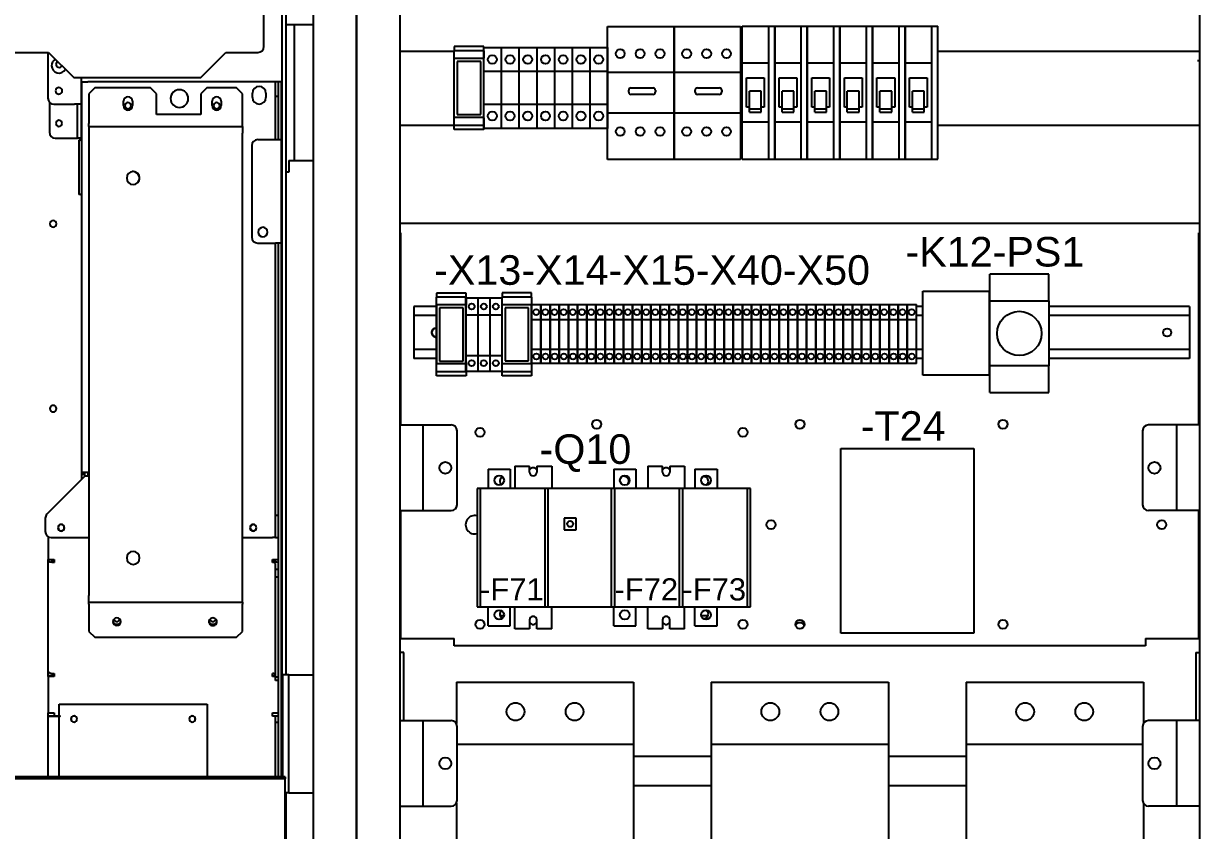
# Model space of a CAD drawing. Header units: inches. Extents: x 0 to 420, y 0 to 297.
# Drawn here: x 89.1 to 152.8, y 158.7 to 202.4 of the extents above; entities that cross this region are included whole.
import ezdxf
from ezdxf.enums import TextEntityAlignment as Align

# ---------------------------------------------------------------- set-up
doc = ezdxf.new("R2010")
doc.units = ezdxf.units.IN
doc.layers.add('Default', color=7, linetype='Continuous')
doc.layers.add('DV1_Default', color=7, linetype='Continuous')
doc.styles.add('SEACAD_arial_ttf', font='arial.ttf', dxfattribs={"height": 0.2})

# ---------------------------------------------------------------- blocks, each defined once
blk = doc.blocks.new('805315')
at = {"layer": 'Default', "color": 7, "linetype": 'Continuous', "ltscale": 25.4}
for p, q in [((116.618, 187.798), (115.018, 187.798)), ((115.018, 187.798), (115.018, 187.567)), ((115.018, 187.167), (115.018, 187.567)), ((116.618, 187.567), (115.018, 187.567)), ((116.618, 187.567), (116.618, 187.798)), ((116.618, 187.567), (116.618, 187.167)), ((115.018, 187.158), (115.018, 187.167)), ((115.018, 183.958), (115.018, 187.158)), ((116.618, 187.158), (115.018, 187.158)), ((115.178, 186.998), (115.178, 184.118)), ((116.458, 186.998), (115.178, 186.998)), ((116.458, 184.118), (116.458, 186.998)), ((116.618, 187.158), (116.618, 187.167)), ((116.618, 183.958), (116.618, 187.158)), ((115.178, 184.118), (116.458, 184.118)), ((115.018, 183.95), (115.018, 183.958)), ((116.618, 183.958), (115.018, 183.958)), ((115.018, 183.55), (115.018, 183.95)), ((115.018, 183.318), (115.018, 183.55)), ((115.018, 183.55), (116.618, 183.55)), ((116.618, 183.95), (116.618, 183.958)), ((116.618, 183.95), (116.618, 183.55)), ((116.618, 183.55), (116.618, 183.318)), ((116.618, 183.318), (115.018, 183.318))]:
    blk.add_line(p, q, dxfattribs=at)
blk = doc.blocks.new('809158')
at = {"layer": 'Default', "color": 7, "linetype": 'Continuous', "ltscale": 25.4}
for p, q in [((113.069, 187.79), (111.469, 187.79)), ((111.469, 187.79), (111.469, 187.559)), ((111.469, 187.159), (111.469, 187.559)), ((113.069, 187.559), (111.469, 187.559)), ((113.069, 187.559), (113.069, 187.79)), ((113.069, 187.559), (113.069, 187.159)), ((111.469, 187.15), (111.469, 187.159)), ((111.469, 183.95), (111.469, 187.15)), ((113.069, 187.15), (111.469, 187.15)), ((111.629, 186.99), (111.629, 184.11)), ((112.909, 186.99), (111.629, 186.99)), ((112.909, 184.11), (112.909, 186.99)), ((113.069, 187.15), (113.069, 187.159)), ((113.069, 183.95), (113.069, 187.15)), ((111.629, 184.11), (112.909, 184.11)), ((111.469, 183.942), (111.469, 183.95)), ((113.069, 183.95), (111.469, 183.95)), ((111.469, 183.542), (111.469, 183.942)), ((111.469, 183.31), (111.469, 183.542)), ((111.469, 183.542), (113.069, 183.542)), ((113.069, 183.942), (113.069, 183.95)), ((113.069, 183.942), (113.069, 183.542)), ((113.069, 183.542), (113.069, 183.31)), ((113.069, 183.31), (111.469, 183.31))]:
    blk.add_line(p, q, dxfattribs=at)
blk = doc.blocks.new('802437')
at = {"layer": 'Default', "color": 7, "linetype": 'Continuous', "ltscale": 25.4}
for p, q in [((114.023, 201.127), (112.423, 201.127)), ((112.423, 201.127), (112.423, 200.896)), ((112.423, 200.496), (112.423, 200.896)), ((114.023, 200.896), (112.423, 200.896)), ((114.023, 200.896), (114.023, 201.127)), ((114.023, 200.896), (114.023, 200.496)), ((112.423, 200.487), (112.423, 200.496)), ((112.423, 197.287), (112.423, 200.487)), ((114.023, 200.487), (112.423, 200.487)), ((112.583, 200.327), (112.583, 197.447)), ((113.863, 200.327), (112.583, 200.327)), ((113.863, 197.447), (113.863, 200.327)), ((114.023, 200.487), (114.023, 200.496)), ((114.023, 197.287), (114.023, 200.487)), ((112.583, 197.447), (113.863, 197.447)), ((112.423, 197.279), (112.423, 197.287)), ((114.023, 197.287), (112.423, 197.287)), ((112.423, 196.879), (112.423, 197.279)), ((112.423, 196.647), (112.423, 196.879)), ((112.423, 196.879), (114.023, 196.879)), ((114.023, 197.279), (114.023, 197.287)), ((114.023, 197.279), (114.023, 196.879)), ((114.023, 196.879), (114.023, 196.647)), ((114.023, 196.647), (112.423, 196.647))]:
    blk.add_line(p, q, dxfattribs=at)
blk = doc.blocks.new('SE')
at = {"layer": 'Default', "color": 7, "linetype": 'Continuous', "ltscale": 25.4}
for p, q in [((128.018, 202.242), (129.783, 202.242)), ((128.018, 200.242), (128.018, 202.242)), ((129.783, 202.242), (131.548, 202.242)), ((129.783, 200.242), (129.783, 202.242)), ((131.548, 202.242), (133.314, 202.242)), ((131.548, 200.242), (131.548, 202.242)), ((133.314, 202.242), (135.079, 202.242)), ((133.314, 200.242), (133.314, 202.242)), ((135.079, 202.242), (136.845, 202.242)), ((135.079, 200.242), (135.079, 202.242)), ((136.845, 202.242), (138.61, 202.242)), ((136.845, 200.242), (136.845, 202.242)), ((128.018, 197.042), (128.018, 200.242)), ((128.018, 200.242), (129.458, 200.242)), ((129.783, 197.042), (129.783, 200.242)), ((129.783, 200.242), (131.223, 200.242)), ((131.548, 197.042), (131.548, 200.242)), ((131.548, 200.242), (132.988, 200.242)), ((133.314, 197.042), (133.314, 200.242)), ((133.314, 200.242), (134.754, 200.242)), ((135.079, 197.042), (135.079, 200.242)), ((135.079, 200.242), (136.519, 200.242)), ((136.845, 197.042), (136.845, 200.242)), ((136.845, 200.242), (138.285, 200.242)), ((128.258, 197.842), (128.258, 199.442)), ((128.258, 199.442), (129.218, 199.442)), ((129.218, 199.442), (129.218, 197.842)), ((130.023, 197.842), (130.023, 199.442)), ((130.023, 199.442), (130.983, 199.442)), ((130.983, 199.442), (130.983, 197.842)), ((131.788, 197.842), (131.788, 199.442)), ((131.788, 199.442), (132.748, 199.442)), ((132.748, 199.442), (132.748, 197.842)), ((133.554, 197.842), (133.554, 199.442)), ((133.554, 199.442), (134.514, 199.442)), ((134.514, 199.442), (134.514, 197.842)), ((135.319, 197.842), (135.319, 199.442)), ((135.319, 199.442), (136.279, 199.442)), ((136.279, 199.442), (136.279, 197.842)), ((137.085, 197.842), (137.085, 199.442)), ((137.085, 199.442), (138.045, 199.442)), ((138.045, 199.442), (138.045, 197.842)), ((129.058, 198.711), (128.418, 198.711)), ((128.418, 197.745), (128.418, 198.711)), ((129.058, 197.576), (129.058, 198.711)), ((130.823, 198.711), (130.183, 198.711)), ((130.183, 197.745), (130.183, 198.711)), ((130.823, 197.576), (130.823, 198.711)), ((132.588, 198.711), (131.948, 198.711)), ((131.948, 197.745), (131.948, 198.711)), ((132.588, 197.576), (132.588, 198.711)), ((134.354, 198.711), (133.714, 198.711)), ((133.714, 197.745), (133.714, 198.711)), ((134.354, 197.576), (134.354, 198.711)), ((136.119, 198.711), (135.479, 198.711)), ((135.479, 197.745), (135.479, 198.711)), ((136.119, 197.576), (136.119, 198.711)), ((137.885, 198.711), (137.245, 198.711)), ((137.245, 197.745), (137.245, 198.711)), ((137.885, 197.576), (137.885, 198.711)), ((128.418, 197.842), (128.258, 197.842)), ((128.418, 197.576), (128.418, 197.745)), ((129.058, 197.745), (128.418, 197.745)), ((128.418, 197.576), (129.058, 197.576)), ((129.218, 197.842), (129.058, 197.842)), ((130.183, 197.842), (130.023, 197.842)), ((130.183, 197.576), (130.183, 197.745)), ((130.823, 197.745), (130.183, 197.745)), ((130.183, 197.576), (130.823, 197.576)), ((130.983, 197.842), (130.823, 197.842)), ((131.948, 197.842), (131.788, 197.842)), ((131.948, 197.576), (131.948, 197.745)), ((132.588, 197.745), (131.948, 197.745)), ((131.948, 197.576), (132.588, 197.576)), ((132.748, 197.842), (132.588, 197.842)), ((133.714, 197.842), (133.554, 197.842)), ((133.714, 197.576), (133.714, 197.745)), ((134.354, 197.745), (133.714, 197.745)), ((133.714, 197.576), (134.354, 197.576)), ((134.514, 197.842), (134.354, 197.842)), ((135.479, 197.842), (135.319, 197.842)), ((135.479, 197.576), (135.479, 197.745)), ((136.119, 197.745), (135.479, 197.745)), ((135.479, 197.576), (136.119, 197.576)), ((136.279, 197.842), (136.119, 197.842)), ((137.245, 197.842), (137.085, 197.842)), ((137.245, 197.576), (137.245, 197.745)), ((137.885, 197.745), (137.245, 197.745)), ((137.245, 197.576), (137.885, 197.576)), ((138.045, 197.842), (137.885, 197.842)), ((128.018, 195.042), (128.018, 197.042)), ((129.458, 197.042), (128.018, 197.042)), ((129.783, 195.042), (129.783, 197.042)), ((131.223, 197.042), (129.783, 197.042)), ((131.548, 195.042), (131.548, 197.042)), ((132.988, 197.042), (131.548, 197.042)), ((133.314, 195.042), (133.314, 197.042)), ((134.754, 197.042), (133.314, 197.042)), ((135.079, 195.042), (135.079, 197.042)), ((136.519, 197.042), (135.079, 197.042)), ((136.845, 195.042), (136.845, 197.042)), ((138.285, 197.042), (136.845, 197.042)), ((128.018, 195.042), (129.783, 195.042)), ((129.783, 195.042), (131.548, 195.042)), ((131.548, 195.042), (133.314, 195.042)), ((133.314, 195.042), (135.079, 195.042)), ((135.079, 195.042), (136.845, 195.042)), ((136.845, 195.042), (138.61, 195.042))]:
    blk.add_line(p, q, dxfattribs=at)
at = {"layer": 'DV1_Default', "color": 7, "linetype": 'Continuous', "ltscale": 25.4}
for p, q in [((107.145, 238.772), (107.145, 63.492)), ((107.145, 63.492), (107.145, 238.772)), ((107.145, 63.492), (107.145, 238.772)), ((107.145, 238.772), (107.145, 63.492)), ((104.785, 232.692), (104.785, 69.572)), ((109.505, 69.572), (109.505, 232.692)), ((152.785, 232.692), (152.785, 69.572)), ((103.105, 161.612), (103.105, 209.932)), ((103.305, 208.732), (103.305, 202.332)), ((102.121, 201.132), (102.121, 206.412)), ((103.305, 202.332), (103.945, 202.332)), ((103.305, 202.332), (103.305, 167.132)), ((103.785, 194.972), (103.785, 202.332)), ((103.945, 202.332), (104.785, 202.332)), ((120.73, 202.218), (124.33, 202.218)), ((120.73, 195.018), (120.73, 202.218)), ((124.33, 202.218), (124.33, 195.018)), ((124.33, 202.218), (127.93, 202.218)), ((124.33, 195.018), (124.33, 202.218)), ((127.93, 202.218), (127.93, 195.018)), ((129.458, 195.042), (129.458, 202.242)), ((129.783, 202.242), (129.783, 195.042)), ((131.223, 195.042), (131.223, 202.242)), ((131.548, 202.242), (131.548, 195.042)), ((132.988, 195.042), (132.988, 202.242)), ((133.314, 202.242), (133.314, 195.042)), ((134.754, 195.042), (134.754, 202.242)), ((135.079, 202.242), (135.079, 195.042)), ((136.519, 195.042), (136.519, 202.242)), ((136.845, 202.242), (136.845, 195.042)), ((138.285, 195.042), (138.285, 202.242)), ((138.61, 195.042), (138.61, 202.242)), ((83.985, 200.812), (90.465, 200.812)), ((90.425, 200.812), (90.425, 198.332)), ((90.465, 200.812), (91.825, 199.452)), ((98.705, 199.452), (100.065, 200.812)), ((100.065, 200.812), (101.801, 200.812)), ((109.445, 200.878), (112.377, 200.878)), ((114.015, 201.088), (114.975, 201.088)), ((114.015, 201.088), (114.015, 196.688)), ((114.975, 201.088), (114.975, 196.688)), ((114.975, 201.088), (115.935, 201.088)), ((114.975, 201.088), (114.975, 196.688)), ((115.935, 201.088), (115.935, 196.688)), ((115.935, 201.088), (116.895, 201.088)), ((115.935, 201.088), (115.935, 196.688)), ((116.895, 201.088), (116.895, 196.688)), ((116.895, 201.088), (117.855, 201.088)), ((116.895, 201.088), (116.895, 196.688)), ((117.855, 201.088), (117.855, 196.688)), ((117.855, 201.088), (118.815, 201.088)), ((117.855, 201.088), (117.855, 196.688)), ((118.815, 201.088), (118.815, 196.688)), ((118.815, 201.088), (119.775, 201.088)), ((118.815, 201.088), (118.815, 196.688)), ((119.775, 201.088), (119.775, 196.688)), ((119.775, 201.088), (120.735, 201.088)), ((119.775, 201.088), (119.775, 196.688)), ((120.735, 201.088), (120.735, 196.688)), ((138.61, 200.878), (152.725, 200.878)), ((152.725, 200.358), (152.685, 200.358)), ((91.825, 199.452), (98.705, 199.452)), ((92.225, 199.452), (92.225, 198.012)), ((114.015, 199.794), (114.975, 199.794)), ((114.975, 199.794), (115.935, 199.794)), ((115.935, 199.794), (116.895, 199.794)), ((116.895, 199.794), (117.855, 199.794)), ((117.855, 199.794), (118.815, 199.794)), ((118.815, 199.794), (119.775, 199.794)), ((119.775, 199.794), (120.735, 199.794)), ((120.73, 199.753), (124.33, 199.753)), ((124.33, 199.753), (127.93, 199.753)), ((92.265, 178.076), (92.265, 199.229)), ((92.265, 199.229), (92.585, 199.229)), ((102.585, 199.229), (92.585, 199.229)), ((92.961, 198.893), (92.641, 198.573)), ((95.985, 198.893), (92.961, 198.893)), ((96.305, 198.573), (95.985, 198.893)), ((99.025, 198.893), (98.705, 198.573)), ((100.641, 198.893), (99.025, 198.893)), ((100.961, 198.573), (100.641, 198.893)), ((102.745, 199.229), (102.585, 199.229)), ((102.745, 198.429), (102.745, 199.229)), ((102.905, 199.229), (102.745, 199.229)), ((102.905, 199.229), (102.905, 199.229)), ((102.905, 196.092), (102.905, 199.229)), ((103.065, 199.229), (102.905, 199.229)), ((103.065, 199.229), (103.065, 196.092)), ((121.875, 198.666), (121.875, 198.771)), ((121.995, 198.891), (123.196, 198.891)), ((123.319, 198.768), (123.319, 198.68)), ((125.475, 198.666), (125.475, 198.771)), ((125.595, 198.891), (126.796, 198.891)), ((126.919, 198.768), (126.919, 198.68)), ((90.505, 198.12), (90.505, 196.492)), ((92.641, 198.573), (92.641, 196.965)), ((94.521, 197.933), (94.521, 198.173)), ((95.001, 198.173), (95.001, 197.933)), ((96.305, 197.453), (96.305, 198.573)), ((98.705, 198.573), (98.705, 197.453)), ((99.321, 197.933), (99.321, 198.173)), ((99.801, 198.173), (99.801, 197.933)), ((100.961, 196.965), (100.961, 198.573)), ((101.497, 198.38), (101.497, 198.604)), ((102.233, 198.604), (102.233, 198.38)), ((102.745, 196.092), (102.745, 198.429)), ((102.905, 198.429), (102.745, 198.429)), ((123.175, 198.536), (122.005, 198.536)), ((126.775, 198.536), (125.605, 198.536)), ((90.745, 198.012), (91.865, 198.012)), ((92.225, 198.012), (91.865, 198.012)), ((92.025, 196.172), (92.025, 198.012)), ((92.225, 198.012), (92.225, 196.172)), ((98.705, 197.453), (96.305, 197.453)), ((114.015, 198.019), (114.975, 198.019)), ((114.975, 198.019), (115.935, 198.019)), ((115.935, 198.019), (116.895, 198.019)), ((116.895, 198.019), (117.855, 198.019)), ((117.855, 198.019), (118.815, 198.019)), ((118.815, 198.019), (119.775, 198.019)), ((119.775, 198.019), (120.735, 198.019)), ((120.73, 197.535), (124.33, 197.535)), ((124.33, 197.535), (127.93, 197.535)), ((92.641, 196.805), (92.641, 196.965)), ((92.641, 196.805), (100.961, 196.805)), ((92.641, 196.805), (92.641, 196.445)), ((100.961, 196.805), (100.961, 196.965)), ((100.961, 196.805), (100.961, 196.445)), ((109.445, 196.878), (112.377, 196.878)), ((138.61, 196.878), (152.725, 196.878)), ((90.825, 196.172), (91.865, 196.172)), ((91.865, 196.172), (92.025, 196.172)), ((92.225, 196.172), (92.025, 196.172)), ((92.641, 196.445), (92.641, 171.413)), ((100.961, 171.413), (100.961, 196.445)), ((114.975, 196.688), (114.015, 196.688)), ((115.935, 196.688), (114.975, 196.688)), ((116.895, 196.688), (115.935, 196.688)), ((117.855, 196.688), (116.895, 196.688)), ((118.815, 196.688), (117.855, 196.688)), ((119.775, 196.688), (118.815, 196.688)), ((120.735, 196.688), (119.775, 196.688)), ((92.199, 196.058), (92.105, 196.058)), ((92.105, 196.058), (92.105, 193.132)), ((92.199, 196.058), (92.218, 196.058)), ((92.218, 196.058), (92.265, 196.058)), ((101.465, 195.772), (101.465, 190.812)), ((101.785, 196.092), (102.745, 196.092)), ((102.745, 196.092), (103.065, 196.092)), ((103.065, 196.092), (103.065, 190.492)), ((103.465, 194.972), (103.785, 194.972)), ((103.465, 194.972), (103.465, 194.332)), ((103.785, 194.972), (103.972, 194.972)), ((103.972, 194.972), (104.157, 194.972)), ((104.157, 194.972), (104.61, 194.972)), ((104.61, 194.972), (104.785, 194.972)), ((124.33, 195.018), (120.73, 195.018)), ((127.93, 195.018), (124.33, 195.018)), ((103.465, 194.332), (103.305, 194.332)), ((92.199, 193.132), (92.105, 193.132)), ((92.199, 193.132), (92.218, 193.132)), ((92.218, 193.132), (92.265, 193.132)), ((92.265, 178.076), (92.265, 193.132)), ((109.505, 191.572), (152.785, 191.572)), ((109.545, 180.652), (109.545, 191.052)), ((152.745, 180.652), (152.745, 191.052)), ((101.785, 190.492), (102.745, 190.492)), ((102.745, 175.756), (102.745, 190.492)), ((103.065, 190.492), (102.745, 190.492)), ((102.905, 161.612), (102.905, 190.492)), ((103.065, 190.492), (103.065, 161.612)), ((144.628, 188.803), (141.428, 188.803)), ((141.428, 182.403), (141.428, 188.803)), ((144.628, 187.363), (144.628, 188.803)), ((137.799, 187.899), (141.399, 187.899)), ((137.799, 183.339), (137.799, 187.899)), ((141.399, 187.899), (141.399, 183.339)), ((113.042, 187.539), (113.698, 187.539)), ((113.042, 187.539), (113.042, 183.539)), ((113.698, 187.539), (113.698, 183.539)), ((113.698, 187.539), (114.354, 187.539)), ((113.698, 187.539), (113.698, 183.539)), ((114.354, 187.539), (114.354, 183.539)), ((114.354, 187.539), (115.01, 187.539)), ((114.354, 187.539), (114.354, 183.539)), ((141.428, 187.363), (144.628, 187.363)), ((144.628, 187.363), (144.628, 183.843)), ((111.423, 187.054), (110.244, 187.054)), ((110.244, 187.054), (110.244, 186.734)), ((110.244, 186.734), (110.244, 186.574)), ((111.473, 187.178), (111.473, 183.978)), ((113.042, 186.617), (113.698, 186.617)), ((113.698, 186.617), (114.354, 186.617)), ((114.354, 186.617), (115.01, 186.617)), ((116.628, 187.178), (117.124, 187.178)), ((116.628, 183.978), (116.628, 187.178)), ((117.124, 187.178), (117.124, 183.978)), ((117.124, 187.178), (117.62, 187.178)), ((117.124, 183.978), (117.124, 187.178)), ((117.62, 187.178), (117.62, 183.978)), ((117.62, 187.178), (118.116, 187.178)), ((117.62, 183.978), (117.62, 187.178)), ((118.116, 187.178), (118.116, 183.978)), ((118.116, 187.178), (118.612, 187.178)), ((118.116, 183.978), (118.116, 187.178)), ((118.612, 187.178), (118.612, 183.978)), ((118.612, 187.178), (119.108, 187.178)), ((118.612, 183.978), (118.612, 187.178)), ((119.108, 187.178), (119.108, 183.978)), ((119.108, 187.178), (119.604, 187.178)), ((119.108, 183.978), (119.108, 187.178)), ((119.604, 187.178), (119.604, 183.978)), ((119.604, 187.178), (120.1, 187.178)), ((119.604, 183.978), (119.604, 187.178)), ((120.1, 187.178), (120.1, 183.978)), ((120.1, 187.178), (120.596, 187.178)), ((120.1, 183.978), (120.1, 187.178)), ((120.596, 187.178), (120.596, 183.978)), ((120.596, 187.178), (121.092, 187.178)), ((120.596, 183.978), (120.596, 187.178)), ((121.092, 187.178), (121.092, 183.978)), ((121.092, 187.178), (121.588, 187.178)), ((121.092, 183.978), (121.092, 187.178)), ((121.588, 187.178), (121.588, 183.978)), ((121.588, 187.178), (122.084, 187.178)), ((121.588, 183.978), (121.588, 187.178)), ((122.084, 187.178), (122.084, 183.978)), ((122.084, 187.178), (122.58, 187.178)), ((122.084, 183.978), (122.084, 187.178)), ((122.58, 187.178), (122.58, 183.978)), ((122.58, 187.178), (123.076, 187.178)), ((122.58, 183.978), (122.58, 187.178)), ((123.076, 187.178), (123.076, 183.978)), ((123.076, 187.178), (123.572, 187.178)), ((123.076, 183.978), (123.076, 187.178)), ((123.572, 187.178), (123.572, 183.978)), ((123.572, 187.178), (124.068, 187.178)), ((123.572, 183.978), (123.572, 187.178)), ((124.068, 187.178), (124.068, 183.978)), ((124.068, 187.178), (124.564, 187.178)), ((124.068, 183.978), (124.068, 187.178)), ((124.564, 187.178), (124.564, 183.978)), ((124.564, 187.178), (125.06, 187.178)), ((124.564, 183.978), (124.564, 187.178)), ((125.06, 187.178), (125.06, 183.978)), ((125.06, 187.178), (125.556, 187.178)), ((125.06, 183.978), (125.06, 187.178)), ((125.556, 187.178), (125.556, 183.978)), ((125.556, 187.178), (126.052, 187.178)), ((125.556, 183.978), (125.556, 187.178)), ((126.052, 187.178), (126.052, 183.978)), ((126.052, 187.178), (126.548, 187.178)), ((126.052, 183.978), (126.052, 187.178)), ((126.548, 187.178), (126.548, 183.978)), ((126.548, 187.178), (127.044, 187.178)), ((126.548, 183.978), (126.548, 187.178)), ((127.044, 187.178), (127.044, 183.978)), ((127.044, 187.178), (127.54, 187.178)), ((127.044, 183.978), (127.044, 187.178)), ((127.54, 187.178), (127.54, 183.978)), ((127.54, 187.178), (128.036, 187.178)), ((127.54, 183.978), (127.54, 187.178)), ((128.036, 187.178), (128.036, 183.978)), ((128.036, 187.178), (128.532, 187.178)), ((128.036, 183.978), (128.036, 187.178)), ((128.532, 187.178), (128.532, 183.978)), ((128.532, 187.178), (129.028, 187.178)), ((128.532, 183.978), (128.532, 187.178)), ((129.028, 187.178), (129.028, 183.978)), ((129.028, 187.178), (129.524, 187.178)), ((129.028, 183.978), (129.028, 187.178)), ((129.524, 187.178), (129.524, 183.978)), ((129.524, 187.178), (130.02, 187.178)), ((129.524, 183.978), (129.524, 187.178)), ((130.02, 187.178), (130.02, 183.978)), ((130.02, 187.178), (130.516, 187.178)), ((130.02, 183.978), (130.02, 187.178)), ((130.516, 187.178), (130.516, 183.978)), ((130.516, 187.178), (131.012, 187.178)), ((130.516, 183.978), (130.516, 187.178)), ((131.012, 187.178), (131.012, 183.978)), ((131.012, 187.178), (131.508, 187.178)), ((131.012, 183.978), (131.012, 187.178)), ((131.508, 187.178), (131.508, 183.978)), ((131.508, 187.178), (132.004, 187.178)), ((131.508, 183.978), (131.508, 187.178)), ((132.004, 187.178), (132.004, 183.978)), ((132.004, 187.178), (132.5, 187.178)), ((132.004, 183.978), (132.004, 187.178)), ((132.5, 187.178), (132.5, 183.978)), ((132.5, 187.178), (132.996, 187.178)), ((132.5, 183.978), (132.5, 187.178)), ((132.996, 187.178), (132.996, 183.978)), ((132.996, 187.178), (133.492, 187.178)), ((132.996, 183.978), (132.996, 187.178)), ((133.492, 187.178), (133.492, 183.978)), ((133.492, 187.178), (133.988, 187.178)), ((133.492, 183.978), (133.492, 187.178)), ((133.988, 187.178), (133.988, 183.978)), ((133.988, 187.178), (134.484, 187.178)), ((133.988, 183.978), (133.988, 187.178)), ((134.484, 187.178), (134.484, 183.978)), ((134.484, 187.178), (134.98, 187.178)), ((134.484, 183.978), (134.484, 187.178)), ((134.98, 187.178), (134.98, 183.978)), ((134.98, 187.178), (135.476, 187.178)), ((134.98, 183.978), (134.98, 187.178)), ((135.476, 187.178), (135.476, 183.978)), ((135.476, 187.178), (135.972, 187.178)), ((135.476, 183.978), (135.476, 187.178)), ((135.972, 187.178), (135.972, 183.978)), ((135.972, 187.178), (136.468, 187.178)), ((135.972, 183.978), (135.972, 187.178)), ((136.468, 187.178), (136.468, 183.978)), ((136.468, 187.178), (136.468, 183.978)), ((136.468, 187.178), (136.964, 187.178)), ((136.468, 183.978), (136.468, 187.178)), ((136.964, 187.178), (136.964, 183.978)), ((136.964, 187.178), (137.46, 187.178)), ((136.964, 183.978), (136.964, 187.178)), ((137.46, 183.978), (137.46, 187.178)), ((137.803, 187.054), (137.46, 187.054)), ((152.237, 187.054), (144.628, 187.054)), ((152.237, 187.054), (152.237, 186.734)), ((152.237, 186.734), (152.237, 186.574)), ((111.423, 186.574), (110.244, 186.574)), ((110.244, 186.574), (110.244, 186.494)), ((110.244, 186.494), (110.244, 184.814)), ((116.628, 186.36), (117.124, 186.36)), ((117.124, 186.36), (117.62, 186.36)), ((117.62, 186.36), (118.116, 186.36)), ((118.116, 186.36), (118.612, 186.36)), ((118.612, 186.36), (119.108, 186.36)), ((119.108, 186.36), (119.604, 186.36)), ((119.604, 186.36), (120.1, 186.36)), ((120.1, 186.36), (120.596, 186.36)), ((120.596, 186.36), (121.092, 186.36)), ((121.092, 186.36), (121.588, 186.36)), ((121.588, 186.36), (122.084, 186.36)), ((122.084, 186.36), (122.58, 186.36)), ((122.58, 186.36), (123.076, 186.36)), ((123.076, 186.36), (123.572, 186.36)), ((123.572, 186.36), (124.068, 186.36)), ((124.068, 186.36), (124.564, 186.36)), ((124.564, 186.36), (125.06, 186.36)), ((125.06, 186.36), (125.556, 186.36)), ((125.556, 186.36), (126.052, 186.36)), ((126.052, 186.36), (126.548, 186.36)), ((126.548, 186.36), (127.044, 186.36)), ((127.044, 186.36), (127.54, 186.36)), ((127.54, 186.36), (128.036, 186.36)), ((128.036, 186.36), (128.532, 186.36)), ((128.532, 186.36), (129.028, 186.36)), ((129.028, 186.36), (129.524, 186.36)), ((129.524, 186.36), (130.02, 186.36)), ((130.02, 186.36), (130.516, 186.36)), ((130.516, 186.36), (131.012, 186.36)), ((131.012, 186.36), (131.508, 186.36)), ((131.508, 186.36), (132.004, 186.36)), ((132.004, 186.36), (132.5, 186.36)), ((132.5, 186.36), (132.996, 186.36)), ((132.996, 186.36), (133.492, 186.36)), ((133.492, 186.36), (133.988, 186.36)), ((133.988, 186.36), (134.484, 186.36)), ((134.484, 186.36), (134.98, 186.36)), ((134.98, 186.36), (135.476, 186.36)), ((135.476, 186.36), (135.972, 186.36)), ((135.972, 186.36), (136.468, 186.36)), ((136.468, 186.36), (136.964, 186.36)), ((136.964, 186.36), (137.46, 186.36)), ((137.803, 186.574), (137.46, 186.574)), ((152.237, 186.574), (144.628, 186.574)), ((152.237, 186.574), (152.237, 186.494)), ((152.237, 186.494), (152.237, 184.814)), ((110.244, 184.814), (110.244, 184.734)), ((110.244, 184.734), (110.244, 184.574)), ((111.423, 184.734), (110.244, 184.734)), ((116.628, 184.745), (117.124, 184.745)), ((117.124, 184.745), (117.62, 184.745)), ((117.62, 184.745), (118.116, 184.745)), ((118.116, 184.745), (118.612, 184.745)), ((118.612, 184.745), (119.108, 184.745)), ((119.108, 184.745), (119.604, 184.745)), ((119.604, 184.745), (120.1, 184.745)), ((120.1, 184.745), (120.596, 184.745)), ((120.596, 184.745), (121.092, 184.745)), ((121.092, 184.745), (121.588, 184.745)), ((121.588, 184.745), (122.084, 184.745)), ((122.084, 184.745), (122.58, 184.745)), ((122.58, 184.745), (123.076, 184.745)), ((123.076, 184.745), (123.572, 184.745)), ((123.572, 184.745), (124.068, 184.745)), ((124.068, 184.745), (124.564, 184.745)), ((124.564, 184.745), (125.06, 184.745)), ((125.06, 184.745), (125.556, 184.745)), ((125.556, 184.745), (126.052, 184.745)), ((126.052, 184.745), (126.548, 184.745)), ((126.548, 184.745), (127.044, 184.745)), ((127.044, 184.745), (127.54, 184.745)), ((127.54, 184.745), (128.036, 184.745)), ((128.036, 184.745), (128.532, 184.745)), ((128.532, 184.745), (129.028, 184.745)), ((129.028, 184.745), (129.524, 184.745)), ((129.524, 184.745), (130.02, 184.745)), ((130.02, 184.745), (130.516, 184.745)), ((130.516, 184.745), (131.012, 184.745)), ((131.012, 184.745), (131.508, 184.745)), ((131.508, 184.745), (132.004, 184.745)), ((132.004, 184.745), (132.5, 184.745)), ((132.5, 184.745), (132.996, 184.745)), ((132.996, 184.745), (133.492, 184.745)), ((133.492, 184.745), (133.988, 184.745)), ((133.988, 184.745), (134.484, 184.745)), ((134.484, 184.745), (134.98, 184.745)), ((134.98, 184.745), (135.476, 184.745)), ((135.476, 184.745), (135.972, 184.745)), ((135.972, 184.745), (136.468, 184.745)), ((136.468, 184.745), (136.964, 184.745)), ((136.964, 184.745), (137.46, 184.745)), ((137.803, 184.734), (137.46, 184.734)), ((152.237, 184.734), (144.628, 184.734)), ((152.237, 184.814), (152.237, 184.734)), ((152.237, 184.734), (152.237, 184.574)), ((110.244, 184.574), (110.244, 184.254)), ((111.423, 184.254), (110.244, 184.254)), ((113.042, 184.408), (113.698, 184.408)), ((113.698, 184.408), (114.354, 184.408)), ((114.354, 184.408), (115.01, 184.408)), ((137.803, 184.254), (137.46, 184.254)), ((152.237, 184.254), (144.628, 184.254)), ((152.237, 184.574), (152.237, 184.254)), ((113.698, 183.539), (113.042, 183.539)), ((114.354, 183.539), (113.698, 183.539)), ((115.01, 183.539), (114.354, 183.539)), ((117.124, 183.978), (116.628, 183.978)), ((117.62, 183.978), (117.124, 183.978)), ((118.116, 183.978), (117.62, 183.978)), ((118.612, 183.978), (118.116, 183.978)), ((119.108, 183.978), (118.612, 183.978)), ((119.604, 183.978), (119.108, 183.978)), ((120.1, 183.978), (119.604, 183.978)), ((120.596, 183.978), (120.1, 183.978)), ((121.092, 183.978), (120.596, 183.978)), ((121.588, 183.978), (121.092, 183.978)), ((122.084, 183.978), (121.588, 183.978)), ((122.58, 183.978), (122.084, 183.978)), ((123.076, 183.978), (122.58, 183.978)), ((123.572, 183.978), (123.076, 183.978)), ((124.068, 183.978), (123.572, 183.978)), ((124.564, 183.978), (124.068, 183.978)), ((125.06, 183.978), (124.564, 183.978)), ((125.556, 183.978), (125.06, 183.978)), ((126.052, 183.978), (125.556, 183.978)), ((126.548, 183.978), (126.052, 183.978)), ((127.044, 183.978), (126.548, 183.978)), ((127.54, 183.978), (127.044, 183.978)), ((128.036, 183.978), (127.54, 183.978)), ((128.532, 183.978), (128.036, 183.978)), ((129.028, 183.978), (128.532, 183.978)), ((129.524, 183.978), (129.028, 183.978)), ((130.02, 183.978), (129.524, 183.978)), ((130.516, 183.978), (130.02, 183.978)), ((131.012, 183.978), (130.516, 183.978)), ((131.508, 183.978), (131.012, 183.978)), ((132.004, 183.978), (131.508, 183.978)), ((132.5, 183.978), (132.004, 183.978)), ((132.996, 183.978), (132.5, 183.978)), ((133.492, 183.978), (132.996, 183.978)), ((133.988, 183.978), (133.492, 183.978)), ((134.484, 183.978), (133.988, 183.978)), ((134.98, 183.978), (134.484, 183.978)), ((135.476, 183.978), (134.98, 183.978)), ((135.972, 183.978), (135.476, 183.978)), ((136.468, 183.978), (135.972, 183.978)), ((136.964, 183.978), (136.468, 183.978)), ((137.46, 183.978), (136.964, 183.978)), ((144.628, 183.843), (141.428, 183.843)), ((144.628, 182.403), (144.628, 183.843)), ((141.399, 183.339), (137.799, 183.339)), ((141.428, 182.403), (144.628, 182.403)), ((109.505, 180.652), (110.585, 180.652)), ((110.585, 180.652), (110.745, 180.652)), ((110.745, 180.652), (111.065, 180.652)), ((110.745, 176.012), (110.745, 180.652)), ((111.065, 180.652), (112.265, 180.652)), ((112.585, 176.332), (112.585, 180.332)), ((149.705, 180.332), (149.705, 176.332)), ((151.225, 180.652), (150.025, 180.652)), ((151.545, 180.652), (151.225, 180.652)), ((151.705, 180.652), (151.545, 180.652)), ((151.545, 180.652), (151.545, 176.012)), ((152.785, 180.652), (151.705, 180.652)), ((133.365, 179.383), (140.565, 179.383)), ((133.365, 169.383), (133.365, 179.383)), ((140.565, 179.383), (140.565, 169.383)), ((115.705, 178.412), (115.705, 177.212)), ((115.705, 178.412), (116.505, 178.412)), ((116.505, 178.092), (116.505, 178.412)), ((116.905, 178.412), (117.705, 178.412)), ((116.905, 178.412), (116.905, 178.092)), ((117.705, 178.412), (117.705, 177.212)), ((122.905, 178.412), (122.905, 177.212)), ((122.905, 178.412), (123.705, 178.412)), ((123.705, 178.092), (123.705, 178.412)), ((124.105, 178.412), (124.905, 178.412)), ((124.105, 178.412), (124.105, 178.092)), ((124.905, 178.412), (124.905, 177.212)), ((92.425, 177.876), (90.375, 175.826)), ((92.585, 178.076), (92.265, 178.076)), ((92.265, 177.972), (92.265, 178.076)), ((92.265, 177.716), (92.265, 177.972)), ((92.425, 177.972), (92.265, 177.972)), ((92.425, 177.876), (92.425, 178.076)), ((92.585, 177.876), (92.425, 177.876)), ((92.585, 178.076), (92.585, 177.876)), ((114.265, 178.252), (114.265, 177.212)), ((114.265, 178.252), (115.465, 178.252)), ((115.465, 178.252), (115.465, 177.212)), ((121.065, 178.252), (121.065, 177.212)), ((121.065, 178.252), (122.265, 178.252)), ((122.265, 178.252), (122.265, 177.212)), ((125.465, 178.252), (125.465, 177.212)), ((125.465, 178.252), (126.665, 178.252)), ((126.665, 178.252), (126.665, 177.212)), ((113.665, 177.212), (113.665, 170.812)), ((113.825, 177.212), (113.665, 177.212)), ((117.345, 177.212), (113.825, 177.212)), ((113.825, 177.212), (113.825, 170.812)), ((117.505, 177.212), (117.345, 177.212)), ((117.345, 170.812), (117.345, 177.212)), ((120.945, 177.212), (117.505, 177.212)), ((117.505, 177.212), (117.505, 170.812)), ((121.105, 177.212), (120.945, 177.212)), ((120.945, 170.812), (120.945, 177.212)), ((124.625, 177.212), (121.105, 177.212)), ((121.105, 177.212), (121.105, 170.812)), ((124.785, 177.212), (124.625, 177.212)), ((124.625, 170.812), (124.625, 177.212)), ((128.305, 177.212), (124.785, 177.212)), ((124.785, 177.212), (124.785, 170.812)), ((128.465, 177.212), (128.305, 177.212)), ((128.305, 170.812), (128.305, 177.212)), ((128.465, 170.812), (128.465, 177.212)), ((109.505, 176.012), (110.585, 176.012)), ((109.545, 169.092), (109.545, 176.012)), ((110.585, 176.012), (110.745, 176.012)), ((110.745, 176.012), (111.065, 176.012)), ((111.065, 176.012), (112.265, 176.012)), ((151.225, 176.012), (150.025, 176.012)), ((151.545, 176.012), (151.225, 176.012)), ((151.705, 176.012), (151.545, 176.012)), ((152.785, 176.012), (151.705, 176.012)), ((152.745, 169.092), (152.745, 176.012)), ((90.281, 175.599), (90.281, 174.876)), ((102.745, 174.556), (102.745, 175.756)), ((102.905, 175.756), (102.745, 175.756)), ((118.385, 175.612), (118.385, 174.972)), ((119.025, 175.612), (118.385, 175.612)), ((119.025, 174.972), (119.025, 175.612)), ((90.441, 174.599), (90.441, 174.54)), ((90.441, 174.54), (90.441, 174.431)), ((90.601, 174.556), (92.641, 174.556)), ((100.961, 174.556), (102.585, 174.556)), ((102.745, 174.556), (102.585, 174.556)), ((102.745, 174.556), (102.905, 174.556)), ((118.385, 174.972), (119.025, 174.972)), ((90.441, 174.431), (90.441, 173.375)), ((90.441, 173.375), (90.761, 173.375)), ((90.441, 173.319), (90.441, 173.375)), ((90.441, 167.305), (90.441, 173.319)), ((90.601, 173.375), (90.601, 173.319)), ((90.761, 173.375), (90.761, 173.209)), ((102.585, 173.209), (102.585, 173.375)), ((102.585, 173.375), (102.905, 173.375)), ((102.745, 172.826), (102.745, 173.155)), ((102.905, 172.826), (102.745, 172.826)), ((102.745, 172.416), (102.745, 172.826)), ((102.905, 172.416), (102.745, 172.416)), ((102.745, 167.004), (102.745, 172.416)), ((92.641, 171.053), (92.641, 171.413)), ((100.961, 171.053), (100.961, 171.413)), ((92.641, 170.947), (92.641, 171.053)), ((92.641, 171.053), (100.961, 171.053)), ((92.641, 170.947), (92.641, 169.473)), ((100.961, 171.053), (100.961, 170.947)), ((100.961, 169.473), (100.961, 170.947)), ((113.665, 170.812), (113.825, 170.812)), ((113.825, 170.812), (117.345, 170.812)), ((114.265, 169.772), (114.265, 170.812)), ((115.465, 169.772), (115.465, 170.812)), ((115.705, 169.612), (115.705, 170.812)), ((117.345, 170.812), (117.505, 170.812)), ((117.505, 170.812), (120.945, 170.812)), ((117.705, 169.612), (117.705, 170.812)), ((120.945, 170.812), (121.105, 170.812)), ((121.065, 169.772), (121.065, 170.812)), ((121.105, 170.812), (124.625, 170.812)), ((122.265, 169.772), (122.265, 170.812)), ((122.905, 169.612), (122.905, 170.812)), ((124.625, 170.812), (124.785, 170.812)), ((124.785, 170.812), (128.305, 170.812)), ((124.905, 169.612), (124.905, 170.812)), ((125.465, 169.772), (125.465, 170.812)), ((126.665, 169.772), (126.665, 170.812)), ((128.305, 170.812), (128.465, 170.812)), ((114.914, 170.332), (115.122, 170.332)), ((116.505, 170.092), (116.505, 169.612)), ((116.905, 169.612), (116.905, 170.092)), ((123.705, 170.092), (123.705, 169.612)), ((124.105, 169.612), (124.105, 170.092)), ((125.808, 170.332), (126.175, 170.332)), ((92.641, 169.473), (92.961, 169.172)), ((100.641, 169.172), (100.961, 169.473)), ((114.265, 169.772), (115.465, 169.772)), ((116.505, 169.612), (115.705, 169.612)), ((117.705, 169.612), (116.905, 169.612)), ((121.065, 169.772), (122.265, 169.772)), ((123.705, 169.612), (122.905, 169.612)), ((124.905, 169.612), (124.105, 169.612)), ((125.465, 169.772), (126.665, 169.772)), ((92.961, 169.172), (100.641, 169.172)), ((109.545, 169.092), (109.505, 169.092)), ((109.545, 169.092), (112.425, 169.092)), ((112.425, 168.692), (112.425, 169.092)), ((140.565, 169.383), (133.365, 169.383)), ((149.865, 169.092), (152.745, 169.092)), ((149.865, 169.092), (149.865, 168.692)), ((152.745, 169.092), (152.785, 169.092)), ((109.705, 168.332), (109.505, 168.332)), ((109.705, 164.652), (109.705, 168.332)), ((149.865, 168.692), (112.425, 168.692)), ((152.585, 168.332), (152.585, 164.652)), ((152.585, 168.332), (152.785, 168.332)), ((90.441, 167.085), (90.441, 167.305)), ((90.441, 167.03), (90.441, 167.085)), ((90.441, 167.085), (90.761, 167.085)), ((90.441, 167.03), (90.441, 165.718)), ((90.761, 167.03), (90.441, 167.03)), ((90.761, 167.195), (90.761, 167.03)), ((102.585, 167.03), (102.585, 167.195)), ((102.585, 167.085), (102.745, 167.085)), ((102.745, 167.03), (102.585, 167.03)), ((102.905, 167.004), (102.745, 167.004)), ((102.745, 166.812), (102.745, 167.004)), ((103.145, 161.612), (103.145, 167.132)), ((103.465, 167.132), (103.145, 167.132)), ((103.465, 160.732), (103.465, 167.132)), ((103.465, 167.132), (103.545, 167.132)), ((103.545, 167.132), (104.785, 167.132)), ((102.905, 166.812), (102.745, 166.812)), ((112.545, 166.732), (112.545, 164.487)), ((112.545, 166.732), (122.145, 166.732)), ((122.145, 166.732), (122.145, 164.012)), ((126.345, 166.732), (126.345, 164.012)), ((126.345, 166.732), (135.945, 166.732)), ((135.945, 166.732), (135.945, 164.012)), ((140.145, 166.732), (140.145, 164.012)), ((140.145, 166.732), (149.745, 166.732)), ((149.745, 166.732), (149.745, 164.487)), ((90.441, 165.718), (90.441, 165.664)), ((90.441, 165.664), (90.441, 165.068)), ((90.441, 165.068), (90.761, 165.068)), ((90.441, 164.892), (90.441, 165.068)), ((90.761, 165.068), (90.761, 164.892)), ((91.041, 165.532), (99.041, 165.532)), ((91.041, 161.612), (91.041, 165.532)), ((91.041, 165.532), (99.041, 165.532)), ((99.041, 165.532), (99.041, 161.612)), ((102.585, 164.892), (102.585, 165.068)), ((102.585, 165.068), (102.905, 165.068)), ((90.441, 164.892), (90.441, 164.892)), ((90.441, 164.892), (90.601, 164.892)), ((90.441, 161.612), (90.441, 164.892)), ((90.761, 164.892), (90.601, 164.892)), ((90.601, 164.892), (90.601, 164.892)), ((102.745, 164.892), (102.585, 164.892)), ((102.745, 164.892), (102.745, 164.892)), ((102.905, 164.892), (102.745, 164.892)), ((102.745, 164.572), (102.745, 164.892)), ((102.745, 161.612), (102.745, 164.572)), ((102.745, 164.572), (102.905, 164.572)), ((109.505, 164.652), (110.585, 164.652)), ((110.585, 164.652), (110.745, 164.652)), ((110.745, 164.652), (111.065, 164.652)), ((110.745, 160.012), (110.745, 164.652)), ((111.065, 164.652), (112.265, 164.652)), ((112.585, 160.332), (112.585, 164.332)), ((149.705, 164.332), (149.705, 160.332)), ((151.225, 164.652), (150.025, 164.652)), ((151.545, 164.652), (151.225, 164.652)), ((151.705, 164.652), (151.545, 164.652)), ((151.545, 164.652), (151.545, 160.012)), ((152.785, 164.652), (151.705, 164.652)), ((122.145, 164.012), (122.145, 163.372)), ((126.345, 164.012), (126.345, 163.372)), ((135.945, 164.012), (135.945, 163.372)), ((140.145, 164.012), (140.145, 163.372)), ((112.585, 163.372), (122.145, 163.372)), ((122.145, 163.372), (122.145, 162.092)), ((126.345, 163.372), (126.345, 162.092)), ((126.345, 163.372), (135.945, 163.372)), ((135.945, 163.372), (135.945, 162.092)), ((140.145, 163.372), (140.145, 162.092)), ((140.145, 163.372), (149.705, 163.372)), ((122.145, 162.732), (126.345, 162.732)), ((135.945, 162.732), (140.145, 162.732)), ((122.145, 162.092), (122.145, 155.532)), ((126.345, 162.092), (126.345, 155.532)), ((135.945, 162.092), (135.945, 155.532)), ((140.145, 162.092), (140.145, 155.532)), ((103.265, 161.612), (77.665, 161.612)), ((103.265, 161.499), (77.665, 161.499)), ((103.265, 161.612), (103.265, 161.499)), ((103.265, 157.409), (103.265, 161.499)), ((122.145, 161.132), (126.345, 161.132)), ((135.945, 161.132), (140.145, 161.132)), ((103.465, 160.732), (103.265, 160.732)), ((103.305, 160.732), (103.305, 118.308)), ((103.465, 160.732), (103.545, 160.732)), ((103.545, 160.732), (104.785, 160.732)), ((109.505, 160.012), (110.585, 160.012)), ((110.585, 160.012), (110.745, 160.012)), ((110.745, 160.012), (111.065, 160.012)), ((111.065, 160.012), (112.265, 160.012)), ((112.545, 160.177), (112.545, 155.532)), ((149.745, 160.177), (149.745, 155.532)), ((151.225, 160.012), (150.025, 160.012)), ((151.545, 160.012), (151.225, 160.012)), ((151.705, 160.012), (151.545, 160.012)), ((152.785, 160.012), (151.705, 160.012))]:
    blk.add_line(p, q, dxfattribs=at)
for centre, radius in [((114.489, 200.431), 0.24), ((115.449, 200.431), 0.24), ((116.409, 200.431), 0.24), ((117.369, 200.431), 0.24), ((118.329, 200.431), 0.24), ((119.289, 200.431), 0.24), ((120.249, 200.431), 0.24), ((121.416, 200.747), 0.24), ((122.495, 200.747), 0.24), ((123.572, 200.747), 0.24), ((125.016, 200.747), 0.24), ((126.095, 200.747), 0.24), ((127.172, 200.747), 0.24), ((114.489, 197.37), 0.24), ((115.449, 197.37), 0.24), ((116.409, 197.37), 0.24), ((117.369, 197.37), 0.24), ((118.329, 197.37), 0.24), ((119.289, 197.37), 0.24), ((120.249, 197.37), 0.24), ((121.416, 196.534), 0.24), ((122.495, 196.534), 0.24), ((123.572, 196.534), 0.24), ((125.016, 196.534), 0.24), ((126.095, 196.534), 0.24), ((127.172, 196.534), 0.24), ((113.372, 187.061), 0.16), ((114.028, 187.061), 0.16), ((114.684, 187.061), 0.16), ((116.866, 186.758), 0.16), ((117.362, 186.758), 0.16), ((117.858, 186.758), 0.16), ((118.354, 186.758), 0.16), ((118.85, 186.758), 0.16), ((119.346, 186.758), 0.16), ((119.842, 186.758), 0.16), ((120.338, 186.758), 0.16), ((120.834, 186.758), 0.16), ((121.33, 186.758), 0.16), ((121.826, 186.758), 0.16), ((122.322, 186.758), 0.16), ((122.818, 186.758), 0.16), ((123.314, 186.758), 0.16), ((123.81, 186.758), 0.16), ((124.306, 186.758), 0.16), ((124.802, 186.758), 0.16), ((125.298, 186.758), 0.16), ((125.794, 186.758), 0.16), ((126.29, 186.758), 0.16), ((126.786, 186.758), 0.16), ((127.282, 186.758), 0.16), ((127.778, 186.758), 0.16), ((128.274, 186.758), 0.16), ((128.77, 186.758), 0.16), ((129.266, 186.758), 0.16), ((129.762, 186.758), 0.16), ((130.258, 186.758), 0.16), ((130.754, 186.758), 0.16), ((131.25, 186.758), 0.16), ((131.746, 186.758), 0.16), ((132.242, 186.758), 0.16), ((132.738, 186.758), 0.16), ((133.234, 186.758), 0.16), ((133.73, 186.758), 0.16), ((134.226, 186.758), 0.16), ((134.722, 186.758), 0.16), ((135.218, 186.758), 0.16), ((135.714, 186.758), 0.16), ((136.21, 186.758), 0.16), ((136.706, 186.758), 0.16), ((137.202, 186.758), 0.16), ((143.028, 185.603), 1.2), ((151.037, 185.654), 0.22), ((113.37, 183.998), 0.16), ((114.026, 183.998), 0.16), ((114.682, 183.998), 0.16), ((116.876, 184.358), 0.16), ((117.372, 184.358), 0.16), ((117.868, 184.358), 0.16), ((118.364, 184.358), 0.16), ((118.86, 184.358), 0.16), ((119.356, 184.358), 0.16), ((119.852, 184.358), 0.16), ((120.348, 184.358), 0.16), ((120.844, 184.358), 0.16), ((121.34, 184.358), 0.16), ((121.836, 184.358), 0.16), ((122.332, 184.358), 0.16), ((122.828, 184.358), 0.16), ((123.324, 184.358), 0.16), ((123.82, 184.358), 0.16), ((124.316, 184.358), 0.16), ((124.812, 184.358), 0.16), ((125.308, 184.358), 0.16), ((125.804, 184.358), 0.16), ((126.3, 184.358), 0.16), ((126.796, 184.358), 0.16), ((127.292, 184.358), 0.16), ((127.788, 184.358), 0.16), ((128.284, 184.358), 0.16), ((128.78, 184.358), 0.16), ((129.276, 184.358), 0.16), ((129.772, 184.358), 0.16), ((130.268, 184.358), 0.16), ((130.764, 184.358), 0.16), ((131.26, 184.358), 0.16), ((131.756, 184.358), 0.16), ((132.252, 184.358), 0.16), ((132.748, 184.358), 0.16), ((133.244, 184.358), 0.16), ((133.74, 184.358), 0.16), ((134.236, 184.358), 0.16), ((134.732, 184.358), 0.16), ((135.228, 184.358), 0.16), ((135.724, 184.358), 0.16), ((136.22, 184.358), 0.16), ((136.716, 184.358), 0.16), ((137.212, 184.358), 0.16), ((120.145, 180.692), 0.244), ((131.145, 180.692), 0.244), ((142.145, 180.692), 0.244), ((113.825, 180.252), 0.244), ((128.065, 180.252), 0.244), ((111.945, 178.332), 0.32), ((150.345, 178.332), 0.32), ((114.865, 177.652), 0.26), ((121.665, 177.652), 0.26), ((126.065, 177.652), 0.26), ((118.705, 175.292), 0.161), ((129.583, 175.252), 0.244), ((150.745, 175.252), 0.244), ((113.825, 169.852), 0.244), ((114.865, 170.372), 0.26), ((121.665, 170.372), 0.26), ((126.065, 170.372), 0.26), ((128.065, 169.852), 0.244), ((131.145, 169.852), 0.244), ((142.145, 169.852), 0.244), ((115.745, 165.132), 0.48), ((118.945, 165.132), 0.48), ((129.545, 165.132), 0.48), ((132.745, 165.132), 0.48), ((143.345, 165.132), 0.48), ((146.545, 165.132), 0.48), ((111.945, 162.332), 0.32), ((150.345, 162.332), 0.32)]:
    blk.add_circle(centre, radius, dxfattribs=at)
for centre, radius, start, end in [((101.801, 201.132), 0.32, 270, 360), ((91.025, 200.092), 0.4, 118.57006, 180), ((91.025, 200.092), 0.4, 180, 331.42994), ((91.025, 200.172), 0.168, 115.32299, 180), ((91.025, 200.172), 0.168, 180, 334.67701), ((91.025, 198.732), 0.18, 0, 180), ((91.025, 198.732), 0.18, 180, 360), ((97.545, 198.316), 0.48, 0, 180), ((101.865, 198.604), 0.368, 0, 180), ((121.995, 198.771), 0.12, 90, 180), ((123.196, 198.768), 0.122, 0, 90), ((125.595, 198.771), 0.12, 90, 180), ((126.796, 198.768), 0.122, 0, 90), ((90.745, 198.332), 0.32, 180, 270), ((94.761, 198.173), 0.24, 0, 180), ((94.761, 197.933), 0.172, 0, 180), ((97.545, 198.316), 0.48, 180, 360), ((99.561, 198.173), 0.24, 0, 180), ((99.561, 197.933), 0.172, 0, 180), ((101.865, 198.38), 0.368, 180, 360), ((122.005, 198.666), 0.13, 180, 270), ((123.175, 198.68), 0.144, 270, 360), ((125.605, 198.666), 0.13, 180, 270), ((126.775, 198.68), 0.144, 270, 360), ((94.761, 197.933), 0.24, 180, 360), ((94.761, 197.933), 0.172, 180, 360), ((99.561, 197.933), 0.24, 180, 360), ((99.561, 197.933), 0.172, 180, 360), ((91.025, 196.972), 0.168, 0, 180), ((91.025, 196.972), 0.168, 180, 360), ((90.825, 196.492), 0.32, 180, 270), ((101.785, 195.772), 0.32, 90, 180), ((95.041, 194.013), 0.35, 0, 180), ((95.025, 194.005), 0.356, 90, 95.28515), ((95.025, 194.005), 0.356, 318.86318, 90), ((95.041, 194.013), 0.35, 180, 360), ((90.705, 191.532), 0.18, 90, 270), ((90.705, 191.532), 0.18, 270, 90), ((102.065, 191.092), 0.256, 90, 270), ((102.065, 191.092), 0.256, 270, 90), ((101.785, 190.812), 0.32, 180, 270), ((111.437, 185.654), 0.244, 93.25065, 266.74935), ((111.444, 185.654), 0.22, 95.3455, 264.6545), ((90.705, 181.532), 0.18, 90, 270), ((90.705, 181.532), 0.18, 270, 90), ((112.265, 180.332), 0.32, 0, 90), ((150.025, 180.332), 0.32, 90, 180), ((111.145, 179.092), 0.8, 310.27118, 322.66642), ((116.705, 178.092), 0.24, 33.55731, 146.44269), ((123.905, 178.092), 0.24, 33.55731, 146.44269), ((115.145, 177.612), 0.244, 113.28066, 230.45913), ((116.705, 178.092), 0.2, 180, 360), ((121.625, 177.612), 0.26, 0, 128.75468), ((123.905, 178.092), 0.2, 180, 360), ((125.945, 177.612), 0.244, 0, 101.04686), ((121.625, 177.612), 0.26, 321.24532, 360), ((125.945, 177.612), 0.244, 295.82302, 360), ((90.601, 175.599), 0.32, 135, 180), ((112.265, 176.332), 0.32, 270, 360), ((150.025, 176.332), 0.32, 180, 270), ((91.145, 175.088), 0.18, 0, 180), ((91.145, 175.088), 0.168, 0, 180), ((101.545, 175.088), 0.18, 0, 180), ((101.545, 175.088), 0.168, 0, 180), ((113.545, 175.252), 0.5, 76.11346, 283.88654), ((90.601, 174.876), 0.32, 180, 270), ((91.145, 175.088), 0.18, 180, 360), ((91.145, 175.088), 0.168, 180, 360), ((91.145, 175.088), 0.168, 180, 360), ((101.545, 175.088), 0.18, 180, 360), ((101.545, 175.088), 0.168, 180, 360), ((101.545, 175.088), 0.168, 180, 360), ((95.041, 173.453), 0.35, 0, 180), ((95.041, 173.453), 0.35, 180, 360), ((115.145, 170.412), 0.244, 129.54092, 246.71928), ((116.705, 170.092), 0.2, 0, 180), ((123.905, 170.092), 0.2, 0, 180), ((125.945, 170.412), 0.244, 258.95521, 360), ((125.945, 170.412), 0.244, 0, 64.17486), ((116.705, 170.092), 0.24, 213.55731, 326.44269), ((123.905, 170.092), 0.24, 213.55731, 326.44269), ((131.145, 169.692), 0.256, 22.69044, 157.30956), ((91.841, 164.732), 0.168, 0, 180), ((91.841, 164.732), 0.168, 180, 360), ((91.841, 164.732), 0.164, 0, 180), ((91.841, 164.732), 0.164, 180, 360), ((98.241, 164.732), 0.168, 0, 180), ((98.241, 164.732), 0.168, 180, 360), ((98.241, 164.732), 0.164, 0, 180), ((98.241, 164.732), 0.164, 180, 360), ((98.241, 164.732), 0.164, 180, 360), ((112.265, 164.332), 0.32, 0, 90), ((150.025, 164.332), 0.32, 90, 180), ((112.265, 160.332), 0.32, 270, 360), ((150.025, 160.332), 0.32, 180, 270)]:
    blk.add_arc(centre, radius, start, end, dxfattribs=at)
for centre, major_axis, ratio, start_param, end_param in [((90.761, 173.319), (-0.32, 0), 0.342026, 0, 1.570796), ((90.761, 173.319), (0.16, 0), 0.342026, 3.141593, 4.712389), ((102.585, 173.155), (0.32, 0), 0.342026, 0, 1.570796), ((102.585, 173.155), (0.16, 0), 0.342026, 0, 1.570796), ((94.161, 169.999), (-0.22, 0), 0.939693, 3.141593, 6.283185), ((94.161, 170.068), (-0.22, 0), 0.939693, 0.166202, 2.975391), ((93.789, 170.136), (-0.2, 0), 0.342026, 2.767527, 2.996865), ((94.161, 170.168), (-0.172, 0), 0.939691, 0.220935, 2.920657), ((94.533, 170.136), (-0.2, 0), 0.342026, 0.144728, 0.343037), ((99.361, 169.999), (0.22, 0), 0.939693, 0, 3.141593), ((99.361, 170.068), (-0.22, 0), 0.939693, 0.166205, 2.975387), ((98.989, 170.136), (-0.2, 0), 0.342026, 2.767527, 2.996865), ((99.361, 170.168), (-0.172, 0), 0.939691, 0.220935, 2.920657), ((99.733, 170.136), (-0.2, 0), 0.342026, 0.144728, 0.343037), ((94.161, 169.999), (0.22, 0), 0.939693, 3.141593, 6.283185), ((99.361, 169.999), (-0.22, 0), 0.939693, 0, 3.141593), ((90.761, 167.305), (0.32, 0), 0.342026, 3.141593, 4.712389), ((102.585, 167.141), (0.16, 0), 0.342026, 0, 1.570796)]:
    blk.add_ellipse(centre, major_axis=major_axis, ratio=ratio, start_param=start_param, end_param=end_param, dxfattribs=at)
blk.add_ellipse((90.761, 164.892), major_axis=(-0.32, 0), ratio=0.000006, dxfattribs=at)
for name in ['802437', '809158', '805315']:
    blk.add_blockref(name, (0, 0), dxfattribs=at)
at = {"layer": 'DV1_Default', "color": 7, "linetype": 'Continuous', "ltscale": 25.4, "style": 'SEACAD_arial_ttf'}
for s, height, p in [('-K12-PS1', 1.6, (136.862, 190.826)), ('-X13-X14-X15-X40-X50  ', 1.6, (111.342, 189.836)), ('-T24', 1.6, (134.443, 181.393)), ('-Q10', 1.6, (117.049, 180.142)), ('-F71', 1.2, (113.826, 172.352)), ('-F72', 1.2, (121.106, 172.352)), ('-F73', 1.2, (124.786, 172.352))]:
    blk.add_text(s, height=height, dxfattribs=at).set_placement(p, align=Align.TOP_LEFT)

msp = doc.modelspace()

# ---------------------------------------------------------------- block references
at = {"layer": 'Default'}
msp.add_blockref('SE', (0, 0), dxfattribs=at)

doc.saveas('drawing.dxf')
